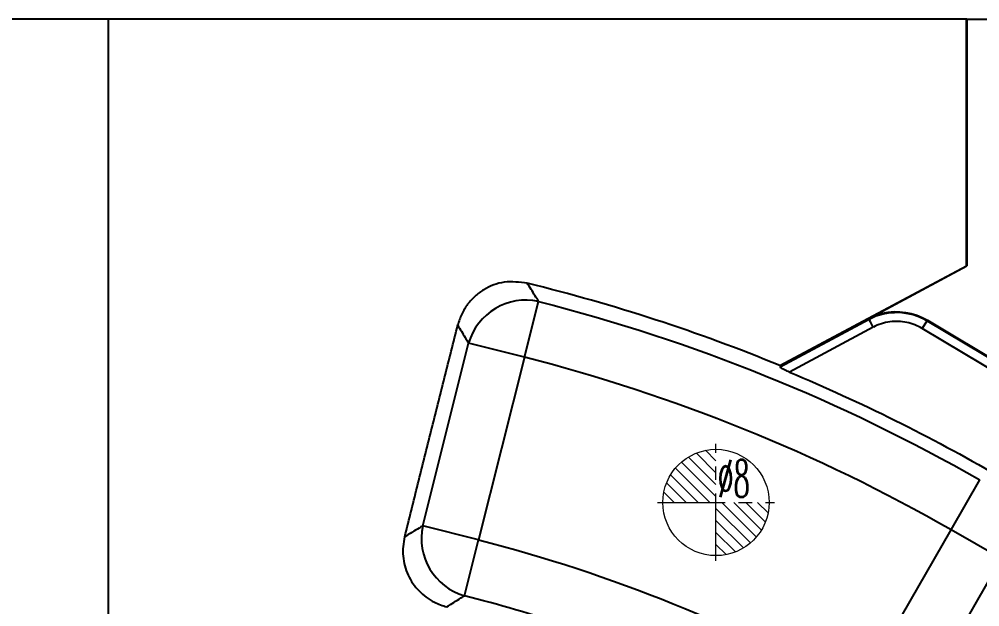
# Model space of a CAD drawing. Header units: millimetres. Extents: x 2595 to 3308, y 1499 to 1823.
# Drawn here: x 2748.3 to 2820.6, y 1779.1 to 1823.3 of the extents above; entities that cross this region are included whole.
import ezdxf
from ezdxf.enums import TextEntityAlignment as Align

# ---------------------------------------------------------------- set-up
doc = ezdxf.new("R2010")
doc.units = ezdxf.units.MM
doc.linetypes.add('CENTER', pattern=[2, 1.25, -0.25, 0.25, -0.25])
doc.layers.add('5', color=7, linetype='Continuous', true_color=0xffffff)
doc.layers.add('epin', color=13, linetype='Continuous', lineweight=9)
doc.styles.add('TXT05', font='txt.shx', dxfattribs={"width": 0.5, "bigfont": 'gbcbig.shx'})

# ---------------------------------------------------------------- blocks, each defined once
blk = doc.blocks.new('epin_ejp_8')
at = {"layer": 'epin'}
h = blk.add_hatch(dxfattribs=at)
h.set_pattern_fill('_ANSI31', color=123, scale=0.2, angle=90, style=0)
h.set_pattern_definition([(135, (-1273.52655, 1170.3432), (-0.4490128, -0.4490128), [])])
h.paths.add_polyline_path([(0, 4, 0.414214), (-4, 0), (0, 0)])
h.paths.add_polyline_path([(4, 0), (0, 0), (0, -4, 0.414214)])
at = {"layer": 'epin', "color": 1, "linetype": 'CENTER', "ltscale": 4.064}
for p, q in [((0, -4.4), (0, 4.4)), ((-4.4, 0), (4.4, 0))]:
    blk.add_line(p, q, dxfattribs=at)
at = {"layer": 'epin'}
blk.add_circle((0, 0), 4, dxfattribs=at)
at = {"layer": 'epin', "color": 6, "style": 'TXT05', "width": 0.5}
blk.add_text('%%c8', height=2.8, dxfattribs=at).set_placement((1.327, 1.8), align=Align.MIDDLE)

msp = doc.modelspace()

# ---------------------------------------------------------------- linework, layer by layer
at = {"layer": '5', "color": 7, "linetype": 'Continuous'}
for p, q in [((2819.609, 1823.259), (2690.389, 1823.259)), ((2819.635, 1823.259), (2819.609, 1823.259)), ((2819.609, 1804.717), (2819.609, 1823.259)), ((2819.635, 1823.259), (2819.635, 1804.701)), ((2819.635, 1823.259), (2839.582, 1823.259)), ((2805.569, 1797.204), (2819.609, 1804.717)), ((2812.249, 1800.748), (2819.635, 1804.701)), ((2819.635, 1804.701), (2819.609, 1804.717)), ((2786.329, 1797.831), (2787.396, 1802.031)), ((2805.573, 1797.122), (2812.271, 1800.706)), ((2816.284, 1799.99), (2816.638, 1800.581)), ((2816.638, 1800.581), (2816.663, 1800.622)), ((2816.638, 1800.581), (2827.702, 1793.953)), ((2816.663, 1800.622), (2827.727, 1793.994)), ((2812.596, 1800.098), (2806.281, 1796.718)), ((2827.348, 1793.362), (2816.284, 1799.99)), ((2778.679, 1785.145), (2782.127, 1798.885)), ((2786.329, 1797.831), (2782.127, 1798.885)), ((2786.329, 1797.831), (2782.882, 1784.09)), ((2818.46, 1784.849), (2820.61, 1788.611)), ((2782.882, 1784.09), (2778.679, 1785.145)), ((2811.395, 1772.57), (2818.46, 1784.849)), ((2822.216, 1782.688), (2818.46, 1784.849)), ((2781.813, 1779.891), (2782.882, 1784.09)), ((2822.216, 1782.688), (2815.151, 1770.409))]:
    msp.add_line(p, q, dxfattribs=at)
at = {"layer": '5', "color": 1, "linetype": 'CENTER', "ltscale": 36.600181}
msp.add_line((2754.999, 1823.259), (2754.999, 1503.259), dxfattribs=at)
at = {"layer": '5', "color": 7, "linetype": 'Continuous'}
for radius, start, end in [(134.019, 67.68077, 76.24277), (128.564, 60.25446, 75.74554), (110.064, 71.57416, 75.72467)]:
    msp.add_arc((2754.673, 1673.225), radius, start, end, dxfattribs=at)
at = {"layer": '5', "color": 7, "linetype": 'Continuous', "extrusion": (0, 0, -1)}
for radius, start, end in [(132.897, 104.25446, 119.74554), (133.843, 112.67986, 120.16521), (114.397, 104.27533, 119.72467)]:
    msp.add_arc((-2754.673, 1673.225), radius, start, end, dxfattribs=at)
at = {"layer": '5', "color": 7, "linetype": 'Continuous'}
for centre, major_axis, ratio, start_param, end_param in [((2786.329, 1797.831), (3.778, 2.255), 0.970204, 0.79905, 2.342542), ((2782.882, 1784.09), (-2.254, 3.779), 0.970381, 0.802081, 2.339512)]:
    msp.add_ellipse(centre, major_axis=major_axis, ratio=ratio, start_param=start_param, end_param=end_param, dxfattribs=at)
for points, knots in [([(2786.544, 1803.4), (2785.963, 1803.474), (2784.833, 1803.618), (2783.48, 1803.095), (2782.597, 1802.445), (2782.032, 1801.823), (2781.574, 1801.086), (2781.399, 1800.528), (2781.311, 1800.245)], [0, 0, 0, 0, 0.256639, 0.498527, 0.618467, 0.741862, 0.868962, 1, 1, 1, 1]), ([(2787.396, 1802.031), (2787.305, 1802.178), (2787.213, 1802.326), (2786.929, 1802.783), (2786.737, 1803.092), (2786.544, 1803.4)], [0, 0, 0, 0, 0.322635, 0.322635, 1, 1, 1, 1]), ([(2812.25, 1800.745), (2812.579, 1800.923), (2812.93, 1801.058), (2814.421, 1801.416), (2815.66, 1801.223), (2816.663, 1800.622)], [0, 0, 0, 0, 0.244996, 0.244996, 1, 1, 1, 1]), ([(2781.311, 1800.245), (2781.495, 1799.939), (2781.68, 1799.633), (2781.951, 1799.179), (2782.039, 1799.032), (2782.127, 1798.885)], [0, 0, 0, 0, 0.677368, 0.677368, 1, 1, 1, 1]), ([(2816.284, 1799.99), (2815.926, 1800.204), (2815.525, 1800.359), (2814.702, 1800.532), (2814.267, 1800.552), (2813.412, 1800.443), (2812.983, 1800.303), (2812.598, 1800.095)], [0, 0, 0, 0, 0.326198, 0.326198, 0.657424, 0.657424, 1, 1, 1, 1]), ([(2806.281, 1796.718), (2806.172, 1796.764), (2806.062, 1796.813), (2805.888, 1796.898), (2805.819, 1796.935), (2805.711, 1796.997), (2805.669, 1797.024), (2805.606, 1797.072), (2805.585, 1797.093), (2805.575, 1797.114), (2805.574, 1797.118), (2805.573, 1797.122)], [0, 0, 0, 0, 0.326056, 0.326056, 0.562663, 0.562663, 0.75403, 0.75403, 0.947189, 0.947189, 1, 1, 1, 1]), ([(2778.679, 1785.145), (2778.588, 1785.091), (2778.498, 1785.037), (2778.044, 1784.766), (2777.681, 1784.547), (2777.317, 1784.328)], [0, 0, 0, 0, 0.198984, 0.198984, 1, 1, 1, 1]), ([(2777.315, 1784.321), (2777.197, 1783.848), (2777.157, 1783.35), (2777.244, 1782.377), (2777.374, 1781.89), (2777.78, 1781.008), (2778.061, 1780.6), (2778.731, 1779.913), (2779.127, 1779.623), (2779.555, 1779.408), (2779.852, 1779.258), (2780.169, 1779.142), (2780.493, 1779.063)], [0, 0, 0, 0, 0.214742, 0.214742, 0.430818, 0.430818, 0.643286, 0.643286, 0.854163, 0.854163, 0.854163, 1, 1, 1, 1]), ([(2780.493, 1779.063), (2780.845, 1779.286), (2781.198, 1779.507), (2781.638, 1779.782), (2781.726, 1779.836), (2781.813, 1779.891)], [0, 0, 0, 0, 0.801013, 0.801013, 1, 1, 1, 1])]:
    msp.add_open_spline(points, degree=3, knots=knots, dxfattribs=at)
for points, degree in [([(2812.273, 1800.703), (2813.624, 1801.432), (2815.321, 1801.371), (2816.638, 1800.581)], 3), ([(2812.25, 1800.745), (2812.273, 1800.703)], 1), ([(2812.596, 1800.098), (2812.443, 1800.386), (2812.298, 1800.656), (2812.271, 1800.706)], 3), ([(2777.317, 1784.328), (2781.324, 1800.296)], 1), ([(2805.569, 1797.204), (2805.571, 1797.177), (2805.572, 1797.149), (2805.573, 1797.122)], 3)]:
    msp.add_open_spline(points, degree=degree, dxfattribs=at)

# ---------------------------------------------------------------- block references
at = {"layer": 'epin'}
msp.add_blockref('epin_ejp_8', (2800.752, 1786.909), dxfattribs=at)

doc.saveas('drawing.dxf')
